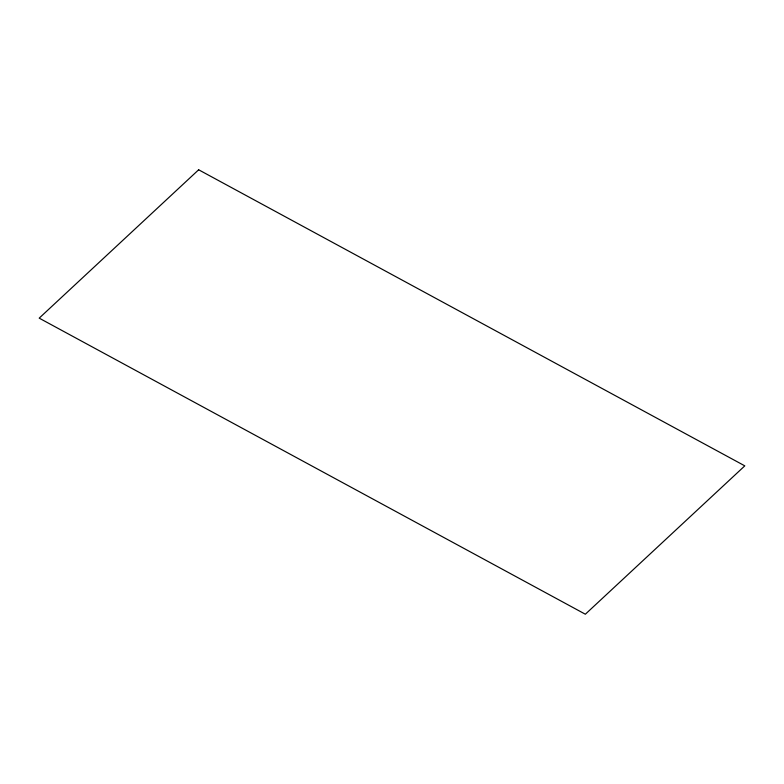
<?xml version="1.0" encoding="UTF-8"?>
<svg xmlns="http://www.w3.org/2000/svg" width="784" height="784" viewBox="0 0 784 784"><rect width="100%" height="100%" fill="white"/><g stroke="black" fill="none" stroke-linecap="round" stroke-linejoin="round"><path stroke-width="1.18" d="M198.656 169.785L39.2 318.147L585.344 614.215L744.8 465.853L198.656 169.785"/></g></svg>
